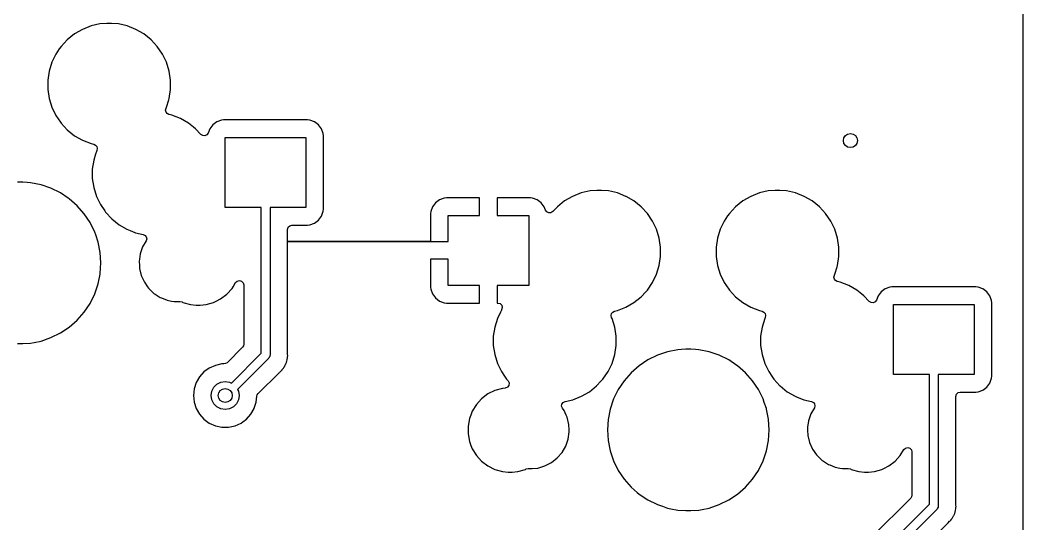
# Model space of a CAD drawing. Extents: x 144.2 to 239.5, y -132.7 to -33.4.
# Drawn here: x 210.93 to 239.52, y -74.22 to -59.85 of the extents above; entities that cross this region are included whole.
import ezdxf

# ---------------------------------------------------------------- set-up
doc = ezdxf.new("R2010")
doc.units = 0
doc.layers.add('BLACK', color=7, linetype='CONTINUOUS')

msp = doc.modelspace()

# ---------------------------------------------------------------- linework, layer by layer
at = {"layer": 'BLACK', "linetype": 'CONTINUOUS'}
for p, q in [((239.519, -43.0745), (239.51, -132.595)), ((212.955, -60.0211), (212.71, -60.1169)), ((213.21, -59.9627), (212.955, -60.0211)), ((213.407, -59.948), (213.21, -59.9627)), ((213.537, -59.948), (213.407, -59.948)), ((213.407, -59.948), (213.407, -59.948)), ((213.734, -59.9627), (213.537, -59.948)), ((213.537, -59.948), (213.537, -59.948)), ((213.989, -60.0211), (213.734, -59.9627)), ((214.234, -60.1169), (213.989, -60.0211)), ((212.483, -60.2481), (212.278, -60.4117)), ((212.71, -60.1169), (212.483, -60.2481)), ((214.234, -60.1173), (214.234, -60.1169)), ((214.234, -60.1169), (214.234, -60.1169)), ((214.234, -60.1169), (214.234, -60.1169)), ((214.461, -60.2481), (214.234, -60.1173)), ((214.666, -60.4117), (214.461, -60.2481)), ((214.461, -60.2481), (214.461, -60.2481)), ((212.1, -60.604), (212.05, -60.6763)), ((212.278, -60.4117), (212.1, -60.604)), ((214.844, -60.604), (214.666, -60.4117)), ((214.666, -60.4117), (214.666, -60.4117)), ((214.666, -60.4117), (214.666, -60.4117)), ((214.992, -60.8208), (214.844, -60.604)), ((214.844, -60.604), (214.844, -60.604)), ((214.844, -60.604), (214.844, -60.604)), ((211.952, -60.8208), (211.838, -61.0572)), ((212.05, -60.6763), (211.952, -60.8208)), ((215.106, -61.0572), (214.992, -60.8208)), ((211.838, -61.0572), (211.761, -61.3079)), ((215.183, -61.3079), (215.106, -61.0572)), ((211.761, -61.3079), (211.721, -61.5673)), ((215.222, -61.5673), (215.183, -61.3079)), ((211.721, -61.5673), (211.721, -61.8297)), ((215.222, -61.8297), (215.222, -61.5673)), ((211.721, -61.8297), (211.761, -62.0891)), ((215.183, -62.0891), (215.222, -61.8297)), ((211.761, -62.0891), (211.838, -62.3398)), ((215.106, -62.3398), (215.172, -62.1272)), ((215.172, -62.1272), (215.183, -62.0891)), ((211.838, -62.3398), (211.952, -62.5762)), ((211.952, -62.5762), (212.081, -62.7659)), ((215.08, -62.4213), (215.093, -62.3675)), ((215.093, -62.4751), (215.08, -62.4213)), ((215.093, -62.3675), (215.106, -62.3398)), ((215.127, -62.5183), (215.093, -62.4751)), ((215.177, -62.5422), (215.127, -62.5183)), ((215.223, -62.5527), (215.177, -62.5422)), ((215.259, -62.5611), (215.223, -62.5527)), ((215.504, -62.6569), (215.259, -62.5611)), ((215.259, -62.5611), (215.259, -62.5611)), ((215.259, -62.5611), (215.259, -62.5611)), ((212.081, -62.7659), (212.1, -62.793)), ((212.1, -62.793), (212.278, -62.9853)), ((215.504, -62.6573), (215.504, -62.6569)), ((215.504, -62.6569), (215.504, -62.6569)), ((215.504, -62.6569), (215.504, -62.6569)), ((215.731, -62.7881), (215.504, -62.6573)), ((215.88, -62.907), (215.731, -62.7881)), ((216.424, -62.841), (216.338, -62.9562)), ((216.54, -62.7547), (216.424, -62.841)), ((216.675, -62.7044), (216.54, -62.7547)), ((216.734, -62.698), (216.675, -62.7044)), ((219.13, -62.698), (216.734, -62.698)), ((219.189, -62.7044), (219.13, -62.698)), ((219.13, -62.698), (219.13, -62.698)), ((219.324, -62.7547), (219.189, -62.7044)), ((219.44, -62.841), (219.324, -62.7547)), ((219.526, -62.9562), (219.44, -62.841)), ((212.278, -62.9853), (212.278, -62.9853)), ((212.278, -62.9853), (212.483, -63.1489)), ((212.483, -63.1489), (212.71, -63.2801)), ((215.936, -62.9517), (215.88, -62.907)), ((216.087, -63.1147), (215.936, -62.9517)), ((216.14, -63.1484), (216.087, -63.1147)), ((216.202, -63.152), (216.14, -63.1484)), ((216.258, -63.1249), (216.202, -63.152)), ((216.294, -63.0737), (216.258, -63.1249)), ((216.338, -62.9562), (216.294, -63.0737)), ((219.576, -63.091), (219.526, -62.9562)), ((219.582, -63.1506), (219.576, -63.091)), ((219.582, -65.2464), (219.582, -63.1506)), ((212.71, -63.2801), (212.955, -63.3759)), ((212.955, -63.3759), (213.037, -63.3948)), ((213.037, -63.3948), (213.087, -63.4187)), ((213.087, -63.4187), (213.121, -63.4619)), ((213.121, -63.4619), (213.134, -63.5157)), ((216.782, -65.1985), (216.782, -63.1985)), ((216.782, -63.1985), (219.082, -63.1985)), ((219.082, -63.1985), (219.082, -65.1985)), ((213.083, -63.6785), (213.031, -63.8479)), ((213.108, -63.5972), (213.083, -63.6785)), ((213.121, -63.5695), (213.108, -63.5972)), ((213.134, -63.5157), (213.121, -63.5695)), ((213.031, -63.8479), (212.992, -64.1073)), ((212.992, -64.1073), (212.992, -64.3697)), ((211.007, -64.478), (210.857, -64.478)), ((211.136, -64.4864), (211.007, -64.478)), ((211.233, -64.4928), (211.136, -64.4864)), ((211.529, -64.5516), (211.233, -64.4928)), ((211.814, -64.6486), (211.529, -64.5516)), ((212.992, -64.3697), (213.031, -64.6291)), ((212.085, -64.7819), (211.814, -64.6486)), ((212.302, -64.9274), (212.085, -64.7819)), ((213.031, -64.6291), (213.108, -64.8798)), ((213.108, -64.8798), (213.222, -65.1162)), ((226.68, -64.8794), (226.453, -65.0106)), ((226.925, -64.7836), (226.68, -64.8794)), ((227.18, -64.7252), (226.925, -64.7836)), ((227.377, -64.7105), (227.18, -64.7252)), ((227.507, -64.7105), (227.377, -64.7105)), ((227.377, -64.7105), (227.377, -64.7105)), ((227.704, -64.7252), (227.507, -64.7105)), ((227.507, -64.7105), (227.507, -64.7105)), ((227.959, -64.7836), (227.704, -64.7252)), ((228.204, -64.8794), (227.959, -64.7836)), ((228.205, -64.8801), (228.204, -64.8794)), ((228.204, -64.8794), (228.204, -64.8794)), ((228.204, -64.8794), (228.204, -64.8794)), ((228.431, -65.0106), (228.205, -64.8801)), ((231.76, -64.8794), (231.533, -65.0106)), ((232.005, -64.7836), (231.76, -64.8794)), ((232.26, -64.7252), (232.005, -64.7836)), ((232.457, -64.7105), (232.26, -64.7252)), ((232.587, -64.7105), (232.457, -64.7105)), ((232.457, -64.7105), (232.457, -64.7105)), ((232.784, -64.7252), (232.587, -64.7105)), ((232.587, -64.7105), (232.587, -64.7105)), ((233.039, -64.7836), (232.784, -64.7252)), ((233.284, -64.8794), (233.039, -64.7836)), ((233.285, -64.8801), (233.284, -64.8794)), ((233.284, -64.8794), (233.284, -64.8794)), ((233.284, -64.8794), (233.284, -64.8794)), ((233.511, -65.0106), (233.285, -64.8801)), ((212.335, -64.9495), (212.302, -64.9274)), ((212.562, -65.1483), (212.335, -64.9495)), ((212.754, -65.3665), (212.562, -65.1483)), ((213.222, -65.1162), (213.345, -65.2971)), ((222.775, -65.0638), (222.689, -65.1789)), ((222.89, -64.9776), (222.775, -65.0638)), ((223.025, -64.9274), (222.89, -64.9776)), ((223.084, -64.921), (223.025, -64.9274)), ((224.032, -64.921), (223.084, -64.921)), ((224.032, -65.421), (224.032, -64.921)), ((225.48, -64.921), (224.532, -64.921)), ((224.532, -64.921), (224.532, -65.421)), ((225.539, -64.9274), (225.48, -64.921)), ((225.674, -64.9776), (225.539, -64.9274)), ((225.789, -65.0638), (225.674, -64.9776)), ((225.875, -65.1789), (225.789, -65.0638)), ((226.248, -65.1742), (226.118, -65.3146)), ((226.453, -65.0106), (226.248, -65.1742)), ((228.636, -65.1742), (228.431, -65.0106)), ((228.431, -65.0106), (228.431, -65.0106)), ((228.814, -65.3665), (228.636, -65.1742)), ((228.636, -65.1742), (228.636, -65.1742)), ((228.636, -65.1742), (228.636, -65.1742)), ((231.328, -65.1742), (231.15, -65.3665)), ((231.533, -65.0106), (231.328, -65.1742)), ((233.716, -65.1742), (233.511, -65.0106)), ((233.511, -65.0106), (233.511, -65.0106)), ((233.894, -65.3665), (233.716, -65.1742)), ((233.716, -65.1742), (233.716, -65.1742)), ((233.716, -65.1742), (233.716, -65.1742)), ((212.761, -65.375), (212.754, -65.3665)), ((212.929, -65.6258), (212.761, -65.375)), ((213.345, -65.2971), (213.37, -65.333)), ((213.37, -65.333), (213.548, -65.5253)), ((217.807, -65.1985), (216.782, -65.1985)), ((217.807, -69.3562), (217.807, -65.1985)), ((219.082, -65.1985), (218.057, -65.1985)), ((218.057, -65.1985), (218.057, -69.408)), ((219.44, -65.556), (219.526, -65.4408)), ((219.526, -65.4408), (219.576, -65.306)), ((219.576, -65.306), (219.582, -65.2464)), ((222.638, -65.3136), (222.632, -65.3732)), ((222.632, -65.3732), (222.632, -66.171)), ((222.689, -65.1789), (222.638, -65.3136)), ((223.132, -66.171), (223.132, -65.421)), ((223.132, -65.421), (224.032, -65.421)), ((224.532, -65.421), (225.432, -65.421)), ((225.432, -65.421), (225.432, -67.421)), ((225.911, -65.2736), (225.875, -65.1789)), ((225.947, -65.3247), (225.911, -65.2736)), ((226.003, -65.3519), (225.947, -65.3247)), ((226.065, -65.3482), (226.003, -65.3519)), ((226.118, -65.3146), (226.065, -65.3482)), ((228.962, -65.5833), (228.814, -65.3665)), ((228.814, -65.3665), (228.814, -65.3665)), ((228.814, -65.3665), (228.814, -65.3665)), ((231.1, -65.4388), (231.002, -65.5833)), ((231.15, -65.3665), (231.1, -65.4388)), ((234.042, -65.5833), (233.894, -65.3665)), ((233.894, -65.3665), (233.894, -65.3665)), ((233.894, -65.3665), (233.894, -65.3665)), ((213.062, -65.8962), (212.929, -65.6258)), ((213.548, -65.5253), (213.548, -65.5253)), ((213.548, -65.5253), (213.753, -65.6889)), ((213.753, -65.6889), (213.98, -65.8201)), ((218.574, -65.761), (218.619, -65.7156)), ((218.619, -65.7156), (218.681, -65.699)), ((218.681, -65.699), (219.13, -65.699)), ((219.13, -65.699), (219.189, -65.6926)), ((219.13, -65.699), (219.13, -65.699)), ((219.189, -65.6926), (219.324, -65.6423)), ((219.324, -65.6423), (219.44, -65.556)), ((229.076, -65.8197), (228.962, -65.5833)), ((231.002, -65.5833), (230.888, -65.8197)), ((234.156, -65.8197), (234.042, -65.5833)), ((213.088, -65.9743), (213.062, -65.8962)), ((213.159, -66.1818), (213.088, -65.9743)), ((213.98, -65.8201), (214.074, -65.8569)), ((214.074, -65.8569), (214.201, -65.9065)), ((214.201, -65.9065), (214.225, -65.9159)), ((214.225, -65.9159), (214.445, -65.9662)), ((214.445, -65.9662), (214.496, -65.9916)), ((214.496, -65.9916), (214.531, -66.0375)), ((218.557, -65.823), (218.574, -65.761)), ((218.557, -66.171), (218.557, -65.823)), ((229.153, -66.0704), (229.076, -65.8197)), ((230.888, -65.8197), (230.811, -66.0704)), ((234.233, -66.0704), (234.156, -65.8197)), ((213.218, -66.4776), (213.159, -66.1818)), ((214.426, -66.3193), (214.358, -66.5179)), ((214.525, -66.1491), (214.426, -66.3193)), ((214.541, -66.094), (214.525, -66.1491)), ((214.531, -66.0375), (214.541, -66.094)), ((218.557, -66.671), (218.557, -66.171)), ((218.557, -66.171), (222.632, -66.171)), ((222.632, -66.171), (218.557, -66.171)), ((222.632, -66.171), (223.132, -66.171)), ((229.192, -66.3298), (229.153, -66.0704)), ((230.811, -66.0704), (230.772, -66.3298)), ((234.272, -66.3298), (234.233, -66.0704)), ((213.237, -66.7785), (213.218, -66.4776)), ((214.358, -66.5179), (214.336, -66.671)), ((229.153, -66.8516), (229.192, -66.5922)), ((229.192, -66.5922), (229.192, -66.3298)), ((230.772, -66.3298), (230.772, -66.5922)), ((230.772, -66.5922), (230.811, -66.8516)), ((234.233, -66.8516), (234.272, -66.5922)), ((234.272, -66.5922), (234.272, -66.3298)), ((213.218, -67.0794), (213.237, -66.7785)), ((214.336, -66.671), (214.328, -66.7259)), ((214.328, -66.7259), (214.334, -66.8516)), ((214.334, -66.8516), (214.338, -66.9358)), ((218.557, -69.3727), (218.557, -66.671)), ((223.132, -66.671), (222.632, -66.671)), ((222.632, -66.671), (222.632, -67.4688)), ((223.132, -67.421), (223.132, -66.671)), ((229.076, -67.1023), (229.153, -66.8516)), ((230.811, -66.8516), (230.888, -67.1023)), ((234.156, -67.1023), (234.222, -66.8897)), ((234.222, -66.8897), (234.233, -66.8516)), ((213.159, -67.3752), (213.213, -67.1023)), ((213.213, -67.1023), (213.218, -67.0794)), ((213.218, -67.0794), (213.218, -67.0794)), ((213.218, -67.0794), (213.218, -67.0794)), ((214.338, -66.9358), (214.387, -67.1401)), ((214.387, -67.1401), (214.475, -67.3313)), ((228.962, -67.3387), (229.076, -67.1023)), ((230.888, -67.1023), (231.002, -67.3387)), ((234.13, -67.1838), (234.143, -67.13)), ((234.143, -67.13), (234.156, -67.1023)), ((213.062, -67.6608), (213.159, -67.3752)), ((214.475, -67.3313), (214.567, -67.4605)), ((214.567, -67.4605), (214.597, -67.5025)), ((216.974, -67.5051), (217.002, -67.4605)), ((217.002, -67.4605), (217.077, -67.3388)), ((217.077, -67.3388), (217.123, -67.2952)), ((217.123, -67.2952), (217.185, -67.2801)), ((217.185, -67.2801), (217.246, -67.2975)), ((217.246, -67.2975), (217.29, -67.3427)), ((217.29, -67.3427), (217.306, -67.4041)), ((217.306, -67.4041), (217.306, -69.0975)), ((224.032, -67.421), (223.132, -67.421)), ((224.032, -67.921), (224.032, -67.421)), ((225.432, -67.421), (224.532, -67.421)), ((224.532, -67.421), (224.532, -67.921)), ((228.814, -67.5555), (228.962, -67.3387)), ((231.002, -67.3387), (231.131, -67.5284)), ((234.143, -67.2376), (234.13, -67.1838)), ((234.177, -67.2808), (234.143, -67.2376)), ((234.227, -67.3047), (234.177, -67.2808)), ((234.273, -67.3152), (234.227, -67.3047)), ((234.309, -67.3236), (234.273, -67.3152)), ((234.554, -67.4194), (234.309, -67.3236)), ((234.309, -67.3236), (234.309, -67.3236)), ((234.309, -67.3236), (234.309, -67.3236)), ((234.554, -67.4198), (234.554, -67.4194)), ((234.554, -67.4194), (234.554, -67.4194)), ((234.554, -67.4194), (234.554, -67.4194)), ((234.781, -67.5506), (234.554, -67.4198)), ((235.784, -67.4605), (235.725, -67.4669)), ((238.18, -67.4605), (235.784, -67.4605)), ((238.239, -67.4669), (238.18, -67.4605)), ((238.18, -67.4605), (238.18, -67.4605)), ((212.929, -67.9312), (213.062, -67.6608)), ((214.597, -67.5025), (214.749, -67.6475)), ((214.749, -67.6475), (214.783, -67.6695)), ((214.783, -67.6695), (214.925, -67.7611)), ((216.647, -67.8036), (216.824, -67.6695)), ((216.824, -67.6695), (216.974, -67.5051)), ((222.632, -67.4688), (222.638, -67.5284)), ((222.638, -67.5284), (222.689, -67.6631)), ((222.689, -67.6631), (222.775, -67.7782)), ((228.431, -67.9114), (228.636, -67.7478)), ((228.636, -67.7478), (228.77, -67.6035)), ((228.77, -67.6035), (228.814, -67.5555)), ((228.814, -67.5555), (228.814, -67.5555)), ((228.814, -67.5555), (228.814, -67.5555)), ((231.131, -67.5284), (231.15, -67.5555)), ((231.15, -67.5555), (231.328, -67.7478)), ((231.328, -67.7478), (231.328, -67.7478)), ((231.328, -67.7478), (231.533, -67.9114)), ((234.93, -67.6695), (234.781, -67.5506)), ((234.986, -67.7142), (234.93, -67.6695)), ((235.137, -67.8772), (234.986, -67.7142)), ((235.388, -67.7187), (235.344, -67.8362)), ((235.474, -67.6035), (235.388, -67.7187)), ((235.59, -67.5172), (235.474, -67.6035)), ((235.725, -67.4669), (235.59, -67.5172)), ((238.374, -67.5172), (238.239, -67.4669)), ((238.49, -67.6035), (238.374, -67.5172)), ((238.576, -67.7187), (238.49, -67.6035)), ((238.626, -67.8535), (238.576, -67.7187)), ((212.761, -68.182), (212.929, -67.9312)), ((214.925, -67.7611), (214.965, -67.7768)), ((214.965, -67.7768), (215.121, -67.8392)), ((215.121, -67.8392), (215.249, -67.864)), ((215.249, -67.864), (215.327, -67.879)), ((215.327, -67.879), (215.327, -67.879)), ((215.327, -67.879), (215.484, -67.879)), ((215.484, -67.879), (215.486, -67.8788)), ((215.484, -67.879), (215.484, -67.879)), ((215.486, -67.8788), (215.487, -67.879)), ((215.487, -67.879), (215.49, -67.879)), ((215.49, -67.879), (215.49, -67.8796)), ((215.49, -67.8796), (215.553, -67.8913)), ((215.553, -67.8913), (215.576, -67.9027)), ((215.576, -67.9027), (215.79, -67.9636)), ((215.79, -67.9636), (215.956, -67.979)), ((215.956, -67.979), (215.956, -67.979)), ((215.956, -67.979), (216.068, -67.979)), ((216.068, -67.979), (216.234, -67.9636)), ((216.068, -67.979), (216.068, -67.979)), ((216.234, -67.9636), (216.448, -67.9027)), ((216.448, -67.9027), (216.525, -67.8644)), ((216.525, -67.8644), (216.647, -67.8036)), ((222.775, -67.7782), (222.89, -67.8644)), ((222.89, -67.8644), (223.025, -67.9146)), ((223.025, -67.9146), (223.084, -67.921)), ((223.084, -67.921), (224.032, -67.921)), ((224.532, -67.921), (224.555, -67.921)), ((224.555, -67.921), (224.619, -67.9388)), ((224.619, -67.9388), (224.665, -67.9871)), ((224.665, -67.9871), (224.679, -68.052)), ((228.204, -68.0426), (228.431, -67.9114)), ((231.533, -67.9114), (231.76, -68.0426)), ((235.19, -67.9109), (235.137, -67.8772)), ((235.252, -67.9145), (235.19, -67.9109)), ((235.308, -67.8874), (235.252, -67.9145)), ((235.344, -67.8362), (235.308, -67.8874)), ((235.832, -69.961), (235.832, -67.961)), ((235.832, -67.961), (238.132, -67.961)), ((238.132, -67.961), (238.132, -69.961)), ((238.632, -67.9131), (238.626, -67.8535)), ((238.632, -70.0089), (238.632, -67.9131)), ((212.562, -68.4087), (212.761, -68.182)), ((224.624, -68.1812), (224.538, -68.3597)), ((224.652, -68.1233), (224.624, -68.1812)), ((224.654, -68.1205), (224.652, -68.1233)), ((224.658, -68.1149), (224.654, -68.1205)), ((224.679, -68.052), (224.658, -68.1149)), ((227.78, -68.2782), (227.793, -68.2244)), ((227.793, -68.332), (227.78, -68.2782)), ((227.793, -68.2244), (227.827, -68.1812)), ((227.827, -68.1812), (227.877, -68.1573)), ((227.877, -68.1573), (227.959, -68.1384)), ((227.959, -68.1384), (228.204, -68.0426)), ((231.76, -68.0426), (232.005, -68.1384)), ((232.005, -68.1384), (232.087, -68.1573)), ((232.087, -68.1573), (232.137, -68.1812)), ((232.137, -68.1812), (232.171, -68.2244)), ((232.171, -68.2244), (232.184, -68.2782)), ((232.184, -68.2782), (232.171, -68.332)), ((212.085, -68.7751), (212.335, -68.6075)), ((212.335, -68.6075), (212.562, -68.4087)), ((224.538, -68.3597), (224.461, -68.6104)), ((227.806, -68.3597), (227.793, -68.332)), ((227.883, -68.6104), (227.806, -68.3597)), ((232.158, -68.3597), (232.081, -68.6075)), ((232.081, -68.6075), (232.081, -68.6104)), ((232.171, -68.332), (232.158, -68.3597)), ((211.814, -68.9084), (212.085, -68.7751)), ((224.461, -68.6104), (224.421, -68.8698)), ((224.421, -68.8698), (224.421, -69.1322)), ((227.922, -68.8698), (227.883, -68.6104)), ((227.922, -69.1322), (227.922, -68.8698)), ((232.081, -68.6104), (232.041, -68.8698)), ((232.041, -68.8698), (232.041, -69.1322)), ((210.857, -69.079), (211.007, -69.079)), ((211.007, -69.079), (211.233, -69.0642)), ((211.007, -69.079), (211.007, -69.079)), ((211.233, -69.0642), (211.33, -69.045)), ((211.233, -69.0642), (211.233, -69.0642)), ((211.233, -69.0642), (211.233, -69.0642)), ((211.33, -69.045), (211.529, -69.0054)), ((211.529, -69.0054), (211.814, -68.9084)), ((217.297, -69.145), (217.27, -69.1852)), ((217.306, -69.0975), (217.297, -69.145)), ((224.421, -69.1322), (224.461, -69.3916)), ((227.883, -69.3916), (227.922, -69.1322)), ((232.041, -69.1322), (232.081, -69.3916)), ((217.27, -69.1852), (216.832, -69.6232)), ((216.957, -70.2066), (217.807, -69.3562)), ((218.052, -69.4432), (218.035, -69.4692)), ((218.053, -69.437), (218.052, -69.4432)), ((218.054, -69.4346), (218.053, -69.437)), ((218.057, -69.408), (218.054, -69.4301)), ((218.054, -69.4301), (218.054, -69.4346)), ((218.558, -69.3843), (218.557, -69.3727)), ((218.557, -69.467), (218.559, -69.4476)), ((218.562, -69.4278), (218.558, -69.3843)), ((218.559, -69.4476), (218.562, -69.4278)), ((224.461, -69.3916), (224.538, -69.6423)), ((227.806, -69.6423), (227.883, -69.3916)), ((229.1, -69.4111), (228.829, -69.5444)), ((229.385, -69.3141), (229.1, -69.4111)), ((229.681, -69.2553), (229.385, -69.3141)), ((229.786, -69.2484), (229.681, -69.2553)), ((229.907, -69.2405), (229.786, -69.2484)), ((230.057, -69.2405), (229.907, -69.2405)), ((230.186, -69.2489), (230.057, -69.2405)), ((230.283, -69.2553), (230.186, -69.2489)), ((230.579, -69.3141), (230.283, -69.2553)), ((230.864, -69.4111), (230.579, -69.3141)), ((231.135, -69.5444), (230.864, -69.4111)), ((232.081, -69.3916), (232.158, -69.6423)), ((216.5, -69.6989), (216.327, -69.7758)), ((216.685, -69.6595), (216.5, -69.6989)), ((216.745, -69.6595), (216.685, -69.6595)), ((216.792, -69.6501), (216.745, -69.6595)), ((216.832, -69.6232), (216.792, -69.6501)), ((218.02, -69.4964), (217.133, -70.3834)), ((218.035, -69.4692), (218.02, -69.4964)), ((218.452, -69.761), (218.462, -69.7448)), ((218.462, -69.7448), (218.475, -69.7289)), ((218.475, -69.7289), (218.492, -69.6888)), ((218.475, -69.7289), (218.475, -69.7289)), ((218.492, -69.6888), (218.497, -69.6784)), ((218.497, -69.6784), (218.518, -69.6401)), ((218.518, -69.6401), (218.523, -69.6207)), ((218.523, -69.6207), (218.529, -69.6023)), ((218.529, -69.6023), (218.531, -69.5987)), ((218.531, -69.5987), (218.537, -69.5839)), ((218.537, -69.5839), (218.544, -69.5407)), ((218.544, -69.5407), (218.547, -69.5293)), ((218.547, -69.5293), (218.557, -69.487)), ((218.557, -69.487), (218.557, -69.467)), ((224.538, -69.6423), (224.652, -69.8787)), ((227.692, -69.8787), (227.806, -69.6423)), ((228.579, -69.712), (228.352, -69.9108)), ((228.829, -69.5444), (228.579, -69.712)), ((231.366, -69.6989), (231.135, -69.5444)), ((231.385, -69.712), (231.366, -69.6989)), ((231.612, -69.9108), (231.385, -69.712)), ((232.158, -69.6423), (232.272, -69.8787)), ((216.047, -70.0278), (215.953, -70.1917)), ((216.174, -69.8871), (216.047, -70.0278)), ((216.327, -69.7758), (216.174, -69.8871)), ((217.719, -70.5056), (218.316, -69.9088)), ((218.316, -69.9088), (218.332, -69.8959)), ((218.332, -69.8959), (218.334, -69.8938)), ((218.334, -69.8938), (218.38, -69.8447)), ((218.334, -69.8938), (218.334, -69.8938)), ((218.38, -69.8447), (218.383, -69.842)), ((218.383, -69.842), (218.402, -69.8225)), ((218.402, -69.8225), (218.405, -69.8193)), ((218.405, -69.8193), (218.412, -69.8104)), ((218.412, -69.8104), (218.442, -69.7786)), ((218.442, -69.7786), (218.452, -69.761)), ((224.652, -69.8787), (224.741, -70.0089)), ((224.741, -70.0089), (224.8, -70.0955)), ((227.544, -70.0955), (227.692, -69.8787)), ((228.352, -69.9108), (228.153, -70.1375)), ((231.811, -70.1375), (231.612, -69.9108)), ((232.272, -69.8787), (232.361, -70.0089)), ((232.361, -70.0089), (232.42, -70.0955)), ((236.857, -69.961), (235.832, -69.961)), ((236.857, -73.6562), (236.857, -69.961)), ((238.132, -69.961), (237.107, -69.961)), ((237.107, -69.961), (237.107, -73.708)), ((238.626, -70.0685), (238.632, -70.0089)), ((215.953, -70.1917), (215.894, -70.3717)), ((216.456, -70.3249), (216.545, -70.2364)), ((216.545, -70.2364), (216.656, -70.1796)), ((216.656, -70.1796), (216.78, -70.16)), ((216.78, -70.16), (216.904, -70.1796)), ((216.904, -70.1796), (216.957, -70.2066)), ((224.825, -70.3237), (224.762, -70.3483)), ((224.8, -70.0955), (224.841, -70.1405)), ((224.866, -70.2692), (224.825, -70.3237)), ((224.841, -70.1405), (224.872, -70.2013)), ((224.872, -70.2013), (224.866, -70.2692)), ((227.161, -70.4514), (227.366, -70.2878)), ((227.366, -70.2878), (227.491, -70.1532)), ((227.491, -70.1532), (227.544, -70.0955)), ((227.544, -70.0955), (227.544, -70.0955)), ((227.544, -70.0955), (227.544, -70.0955)), ((228.153, -70.1375), (227.985, -70.3883)), ((231.979, -70.3883), (231.811, -70.1375)), ((232.42, -70.0955), (232.591, -70.2799)), ((232.591, -70.2799), (232.598, -70.2878)), ((232.598, -70.2878), (232.803, -70.4514)), ((238.374, -70.4048), (238.49, -70.3185)), ((238.49, -70.3185), (238.576, -70.2033)), ((238.576, -70.2033), (238.626, -70.0685)), ((215.894, -70.3717), (215.875, -70.56)), ((215.875, -70.56), (215.894, -70.7483)), ((216.38, -70.56), (216.4, -70.4364)), ((216.4, -70.6836), (216.38, -70.56)), ((216.4, -70.4364), (216.456, -70.3249)), ((217.133, -70.3834), (217.16, -70.4364)), ((217.16, -70.4364), (217.18, -70.56)), ((217.18, -70.56), (217.16, -70.6836)), ((217.666, -70.7483), (217.683, -70.5803)), ((217.683, -70.5803), (217.695, -70.5399)), ((217.695, -70.5399), (217.719, -70.5056)), ((224.267, -70.5159), (224.09, -70.65)), ((224.466, -70.4168), (224.267, -70.5159)), ((224.68, -70.3559), (224.466, -70.4168)), ((224.762, -70.3483), (224.68, -70.3559)), ((226.689, -70.6784), (226.934, -70.5826)), ((226.934, -70.5826), (227.161, -70.4514)), ((227.985, -70.3883), (227.852, -70.6587)), ((232.112, -70.6587), (231.979, -70.3883)), ((232.803, -70.4514), (233.03, -70.5826)), ((233.03, -70.5826), (233.087, -70.6048)), ((233.087, -70.6048), (233.251, -70.669)), ((237.607, -70.5855), (237.624, -70.5235)), ((237.607, -73.6727), (237.607, -70.5855)), ((237.624, -70.5235), (237.669, -70.4781)), ((237.669, -70.4781), (237.731, -70.4615)), ((237.731, -70.4615), (238.18, -70.4615)), ((238.18, -70.4615), (238.239, -70.4551)), ((238.18, -70.4615), (238.18, -70.4615)), ((238.239, -70.4551), (238.374, -70.4048)), ((215.894, -70.7483), (215.953, -70.9283)), ((216.456, -70.7951), (216.4, -70.6836)), ((216.545, -70.8836), (216.456, -70.7951)), ((216.656, -70.9404), (216.545, -70.8836)), ((217.015, -70.8836), (216.904, -70.9404)), ((217.104, -70.7951), (217.015, -70.8836)), ((217.16, -70.6836), (217.104, -70.7951)), ((217.609, -70.9223), (217.666, -70.7483)), ((223.94, -70.8144), (223.823, -71.0036)), ((224.09, -70.65), (223.94, -70.8144)), ((226.37, -70.8661), (226.378, -70.8062)), ((226.392, -70.9223), (226.37, -70.8661)), ((226.378, -70.8062), (226.412, -70.7568)), ((226.412, -70.7568), (226.466, -70.7295)), ((226.466, -70.7295), (226.689, -70.6784)), ((227.852, -70.6587), (227.755, -70.9443)), ((232.144, -70.7541), (232.112, -70.6587)), ((232.205, -70.9317), (232.144, -70.7541)), ((233.251, -70.669), (233.275, -70.6784)), ((233.275, -70.6784), (233.495, -70.7287)), ((233.495, -70.7287), (233.546, -70.7541)), ((233.546, -70.7541), (233.581, -70.8)), ((233.591, -70.8565), (233.575, -70.9116)), ((233.581, -70.8), (233.591, -70.8565)), ((215.953, -70.9283), (216.047, -71.0922)), ((216.047, -71.0922), (216.174, -71.2329)), ((216.78, -70.96), (216.656, -70.9404)), ((216.904, -70.9404), (216.78, -70.96)), ((217.386, -71.2329), (217.513, -71.0922)), ((217.513, -71.0922), (217.607, -70.9283)), ((217.607, -70.9283), (217.609, -70.9223)), ((223.778, -71.12), (223.742, -71.2111)), ((223.823, -71.0036), (223.778, -71.12)), ((226.439, -70.9882), (226.392, -70.9223)), ((226.439, -70.9883), (226.439, -70.9882)), ((226.439, -70.9882), (226.439, -70.9882)), ((226.5, -71.12), (226.439, -70.9883)), ((226.527, -71.1794), (226.5, -71.12)), ((226.576, -71.3837), (226.527, -71.1794)), ((227.755, -70.9443), (227.696, -71.2401)), ((232.209, -70.9443), (232.205, -70.9317)), ((232.266, -71.2329), (232.209, -70.9443)), ((233.476, -71.0818), (233.408, -71.2804)), ((233.575, -70.9116), (233.476, -71.0818)), ((216.174, -71.2329), (216.327, -71.3442)), ((216.327, -71.3442), (216.5, -71.4211)), ((216.5, -71.4211), (216.685, -71.4605)), ((216.685, -71.4605), (216.685, -71.4605)), ((216.685, -71.4605), (216.875, -71.4605)), ((216.875, -71.4605), (217.019, -71.4298)), ((216.875, -71.4605), (216.875, -71.4605)), ((217.019, -71.4298), (217.06, -71.4211)), ((217.06, -71.4211), (217.233, -71.3442)), ((217.233, -71.3442), (217.282, -71.3083)), ((217.282, -71.3083), (217.386, -71.2329)), ((223.742, -71.2111), (223.701, -71.4298)), ((223.701, -71.4298), (223.701, -71.6522)), ((226.584, -71.541), (226.576, -71.3837)), ((227.696, -71.2401), (227.677, -71.541)), ((232.268, -71.2401), (232.266, -71.2329)), ((232.287, -71.541), (232.268, -71.2401)), ((233.382, -71.4605), (233.378, -71.4884)), ((233.408, -71.2804), (233.382, -71.4605)), ((223.701, -71.6522), (223.742, -71.8709)), ((226.556, -71.8016), (226.586, -71.5936)), ((226.586, -71.5936), (226.584, -71.541)), ((227.677, -71.541), (227.696, -71.8419)), ((232.268, -71.8419), (232.287, -71.541)), ((233.378, -71.4884), (233.38, -71.5459)), ((233.38, -71.5459), (233.388, -71.6983)), ((233.388, -71.6983), (233.437, -71.9026)), ((223.742, -71.8709), (223.785, -71.9811)), ((223.785, -71.9811), (223.823, -72.0784)), ((226.383, -72.1823), (226.488, -72.0002)), ((226.488, -72.0002), (226.556, -71.8016)), ((227.696, -71.8419), (227.755, -72.1377)), ((232.209, -72.1377), (232.268, -71.8419)), ((233.437, -71.9026), (233.525, -72.0938)), ((223.823, -72.0784), (223.94, -72.2676)), ((223.94, -72.2676), (224.09, -72.432)), ((226.245, -72.3411), (226.383, -72.1823)), ((227.755, -72.1377), (227.852, -72.4233)), ((232.112, -72.4233), (232.209, -72.1377)), ((233.525, -72.0938), (233.635, -72.2486)), ((233.635, -72.2486), (233.647, -72.265)), ((233.647, -72.265), (233.799, -72.41)), ((235.874, -72.432), (236.024, -72.2676)), ((236.024, -72.2676), (236.127, -72.1013)), ((236.127, -72.1013), (236.173, -72.0577)), ((236.173, -72.0577), (236.235, -72.0426)), ((236.235, -72.0426), (236.296, -72.06)), ((236.296, -72.06), (236.34, -72.1052)), ((236.34, -72.1052), (236.356, -72.1666)), ((236.356, -72.1666), (236.356, -73.3975)), ((224.09, -72.432), (224.267, -72.5661)), ((224.267, -72.5661), (224.466, -72.6652)), ((225.691, -72.6265), (225.893, -72.5673)), ((225.893, -72.5673), (226.08, -72.471)), ((226.08, -72.471), (226.245, -72.3411)), ((227.852, -72.4233), (227.985, -72.6937)), ((231.979, -72.6937), (232.112, -72.4233)), ((233.799, -72.41), (233.833, -72.432)), ((233.833, -72.432), (233.975, -72.5236)), ((233.975, -72.5236), (234.015, -72.5393)), ((234.015, -72.5393), (234.171, -72.6017)), ((234.171, -72.6017), (234.299, -72.6265)), ((235.552, -72.6379), (235.697, -72.5661)), ((235.697, -72.5661), (235.874, -72.432)), ((224.466, -72.6652), (224.68, -72.7261)), ((224.68, -72.7261), (224.846, -72.7415)), ((224.846, -72.7415), (224.846, -72.7415)), ((224.846, -72.7415), (224.958, -72.7415)), ((224.958, -72.7415), (225.124, -72.7261)), ((224.958, -72.7415), (224.958, -72.7415)), ((225.124, -72.7261), (225.338, -72.6652)), ((225.338, -72.6652), (225.359, -72.6545)), ((225.359, -72.6545), (225.414, -72.6415)), ((225.414, -72.6415), (225.534, -72.6415)), ((225.534, -72.6415), (225.691, -72.6265)), ((225.534, -72.6415), (225.534, -72.6415)), ((227.985, -72.6937), (227.985, -72.6937)), ((227.985, -72.6937), (228.153, -72.9445)), ((231.811, -72.9445), (231.979, -72.6937)), ((234.299, -72.6265), (234.377, -72.6415)), ((234.377, -72.6415), (234.377, -72.6415)), ((234.377, -72.6415), (234.534, -72.6415)), ((234.534, -72.6415), (234.536, -72.6413)), ((234.534, -72.6415), (234.534, -72.6415)), ((234.536, -72.6413), (234.537, -72.6415)), ((234.537, -72.6415), (234.54, -72.6415)), ((234.54, -72.6415), (234.54, -72.6421)), ((234.54, -72.6421), (234.603, -72.6538)), ((234.603, -72.6538), (234.626, -72.6652)), ((234.626, -72.6652), (234.84, -72.7261)), ((234.84, -72.7261), (235.006, -72.7415)), ((235.006, -72.7415), (235.006, -72.7415)), ((235.006, -72.7415), (235.118, -72.7415)), ((235.118, -72.7415), (235.284, -72.7261)), ((235.118, -72.7415), (235.118, -72.7415)), ((235.284, -72.7261), (235.498, -72.6652)), ((235.498, -72.6652), (235.552, -72.6379)), ((228.153, -72.9445), (228.352, -73.1712)), ((228.352, -73.1712), (228.526, -73.3241)), ((231.385, -73.37), (231.612, -73.1712)), ((231.612, -73.1712), (231.811, -72.9445)), ((228.526, -73.3241), (228.579, -73.37)), ((228.579, -73.37), (228.829, -73.5376)), ((231.135, -73.5376), (231.385, -73.37)), ((236.347, -73.445), (236.32, -73.4852)), ((236.356, -73.3975), (236.347, -73.445)), ((228.829, -73.5376), (229.1, -73.6709)), ((229.1, -73.6709), (229.243, -73.7194)), ((229.243, -73.7194), (229.385, -73.7679)), ((230.579, -73.7679), (230.864, -73.6709)), ((230.864, -73.6709), (231.135, -73.5376)), ((236.32, -73.4852), (235.212, -74.5932)), ((235.337, -75.1766), (236.857, -73.6562)), ((237.102, -73.7432), (237.085, -73.7692)), ((237.103, -73.737), (237.102, -73.7432)), ((237.104, -73.7346), (237.103, -73.737)), ((237.107, -73.708), (237.104, -73.7301)), ((237.104, -73.7301), (237.104, -73.7346)), ((237.608, -73.6843), (237.607, -73.6727)), ((237.607, -73.767), (237.609, -73.7476)), ((237.612, -73.7278), (237.608, -73.6843)), ((237.609, -73.7473), (237.612, -73.7278)), ((237.609, -73.7476), (237.609, -73.7473)), ((229.385, -73.7679), (229.482, -73.787)), ((229.482, -73.787), (229.681, -73.8267)), ((229.681, -73.8267), (229.681, -73.8267)), ((229.681, -73.8267), (229.681, -73.8267)), ((229.681, -73.8267), (229.907, -73.8415)), ((229.907, -73.8415), (230.057, -73.8415)), ((230.057, -73.8415), (230.283, -73.8267)), ((230.057, -73.8415), (230.057, -73.8415)), ((230.283, -73.8267), (230.38, -73.8075)), ((230.283, -73.8267), (230.283, -73.8267)), ((230.283, -73.8267), (230.283, -73.8267)), ((230.38, -73.8075), (230.579, -73.7679)), ((237.07, -73.7964), (235.513, -75.3534)), ((237.085, -73.7692), (237.07, -73.7964)), ((237.512, -74.0448), (237.525, -74.0289)), ((237.525, -74.0289), (237.542, -73.9889)), ((237.542, -73.9889), (237.547, -73.9784)), ((237.547, -73.9784), (237.557, -73.9603)), ((237.557, -73.9603), (237.568, -73.9401)), ((237.568, -73.9401), (237.573, -73.9207)), ((237.573, -73.9207), (237.579, -73.9023)), ((237.579, -73.9023), (237.587, -73.8839)), ((237.587, -73.8839), (237.594, -73.8408)), ((237.594, -73.8408), (237.597, -73.8293)), ((237.597, -73.8293), (237.607, -73.787)), ((237.607, -73.787), (237.607, -73.767)), ((236.099, -75.4756), (237.366, -74.2088)), ((237.366, -74.2088), (237.382, -74.1959)), ((237.382, -74.1959), (237.384, -74.1938)), ((237.384, -74.1938), (237.43, -74.1447)), ((237.384, -74.1938), (237.384, -74.1938)), ((237.43, -74.1447), (237.433, -74.142)), ((237.433, -74.142), (237.452, -74.1225)), ((237.452, -74.1225), (237.455, -74.1193)), ((237.455, -74.1193), (237.462, -74.1104)), ((237.462, -74.1104), (237.492, -74.0786)), ((237.492, -74.0786), (237.502, -74.061)), ((237.502, -74.061), (237.512, -74.0448))]:
    msp.add_line(p, q, dxfattribs=at)
at = {"layer": 'BLACK'}
for centre in [(234.6, -63.29), (216.78, -70.56)]:
    msp.add_circle(centre, 0.2, dxfattribs=at)

doc.saveas('drawing.dxf')
